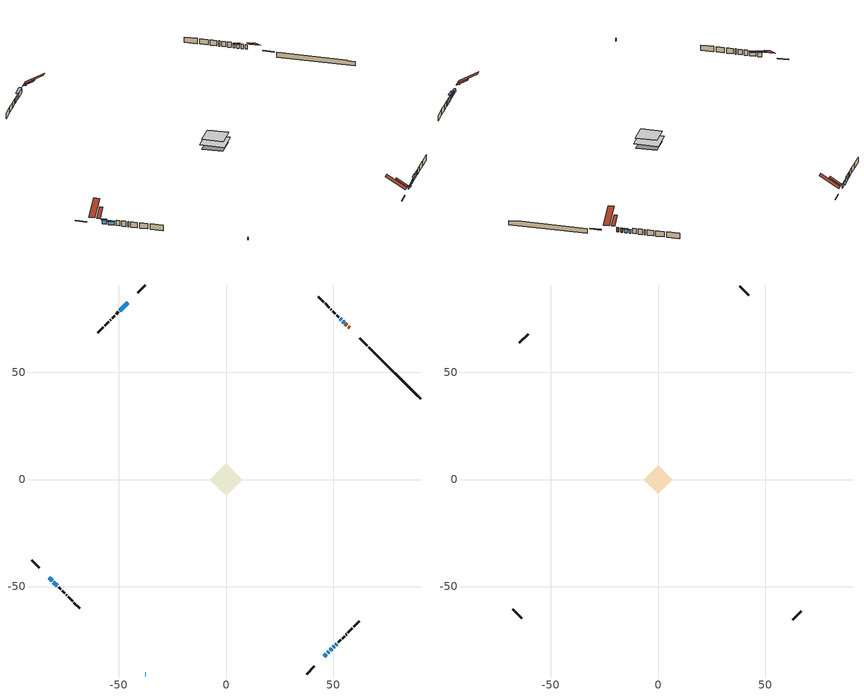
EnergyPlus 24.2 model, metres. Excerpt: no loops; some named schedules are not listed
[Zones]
conditioned space
 floor adiabatic (AdiabaticFloorConstruction): -7.56,0 0,7.56 7.56,0 0,-7.56 z0.54
 floor foundation (Slab1 construction): -6.52,0 0,6.52 6.52,0 0,-6.52 z-1.69
 floor foundation (Slab2 construction): -3.66,0 0,3.66 3.66,0 0,-3.66 z0
 wall outside (RimJoist1 construction): 37.64,-90.88 41.21,-87.32 / -90.88,-37.64 -87.32,-41.21 / -37.64,90.88 -41.21,87.32 / 66.06,62.46 62.5,66.02 z0.54:0.84
 wall outside (AdiabaticWallConstruction 1): 57.72,70.8 57.06,71.46 / 56.41,72.11 55.84,72.69 z0.54:2.57
 wall outside (AdiabaticWallConstruction): 45.98,-82.54 46.85,-81.68 z0.54:1.46; -45.98,82.54 -49.58,78.95 z0.54:2.27; 47.5,-81.02 48.12,-80.4 / 48.78,-79.75 49.46,-79.06 / -37.65,-90.88 -37.44,-90.88 z0.54:1.76; 50.12,-78.41 50.51,-78.01 / 53.84,74.68 53.44,75.08 z0.54:2.07; -82.54,-45.98 -81.28,-47.24 z0.54:2.57; -80.63,-47.9 -78.87,-49.66 / 55.18,73.34 54.5,74.03 / 51.17,-77.35 51.85,-76.67 z0.54:2.19
 wall outside (Wall1 construction): 52.51,-76.01 53.57,-74.95 / -78.21,-50.31 -77.15,-51.38 / -50.23,78.29 -51.3,77.23 / 52.79,75.74 51.72,76.8 z0.54:2.98
 wall outside (Wall2 construction): 54.23,-74.29 55.39,-73.13 / -76.49,-52.03 -75.33,-53.2 / -51.95,76.57 -53.12,75.41 / 51.07,77.46 49.91,78.62 z0.54:2.98
 wall outside (Wall3 construction): 56.05,-72.47 56.32,-72.2 / -74.67,-53.85 -74.4,-54.12 / -53.77,74.75 -54.04,74.48 / 49.25,79.27 48.98,79.54 z0.54:2.98
 wall outside (Wall4 construction): 56.98,-71.55 59.02,-69.5 / -73.74,-54.78 -71.7,-56.82 / -54.7,73.82 -56.74,71.78 / 48.32,80.2 46.28,82.25 z0.54:2.98
 wall outside (Wall5 construction): 59.68,-68.85 62.28,-66.25 / -71.04,-57.48 -68.44,-60.08 / -57.4,71.12 -60,68.52 / 45.62,82.9 43.02,85.5 z0.54:2.98
 wall foundation (FoundationWall1 construction): 66.72,61.8,-1.69 66.72,61.8,0.54 88.46,40.06,0.54 88.46,40.06,0.23 90.88,37.64,0.23 90.88,37.64,-1.69
 window (WindowConstruction): 45.98,-82.54 46.84,-81.68 z0.54:1.45
 window (WindowConstruction 8): -45.98,82.54 -49.58,78.95 z0.54:2.27
 window (WindowConstruction 10): 47.5,-81.02 48.12,-80.4 z0.54:1.76
 window (WindowConstruction 1): 48.78,-79.74 49.46,-79.06 z0.54:1.76
 window (WindowConstruction 2): 50.12,-78.4 50.51,-78.01 z0.54:2.06
 window (WindowConstruction 3): -82.54,-45.98 -81.28,-47.24 z0.54:2.57
 window (WindowConstruction 4): -80.63,-47.9 -78.87,-49.66 z0.54:2.19
 window (WindowConstruction 5): 55.18,73.34 54.5,74.03 z0.54:2.19
 window (WindowConstruction 6): 53.84,74.68 53.44,75.08 z0.54:2.06
 window (WindowConstruction 7): 51.17,-77.35 51.85,-76.67 z0.54:2.19
 window (WindowConstruction 9): -37.64,-90.88 -37.44,-90.88 z0.54:1.76
 door (Door): 57.72,70.8 57.07,71.46 z0.54:2.57
 door (Door 1): 56.41,72.12 55.84,72.69 z0.54:2.57
 ceiling adiabatic (AdiabaticFloorConstruction): 0,-7.56 7.56,0 0,7.56 -7.56,0 z0.54
 roof outside (Roof2 construction): 45.33,-83.2,2.98 41.76,-79.64,5.92 40.73,-80.67,5.92 44.29,-84.23,2.98; -83.2,-45.33,2.98 -79.64,-41.76,5.92 -80.67,-40.73,5.92 -84.23,-44.29,2.98; -45.33,83.2,2.98 -41.76,79.64,5.92 -40.73,80.67,5.92 -44.29,84.23,2.98; 58.38,70.14,2.98 54.82,66.58,5.92 55.85,65.55,5.92 59.41,69.11,2.98
attic - vented
 floor to conditioned space (Floor1 construction Reversed): -6.59,0 0,6.59 6.59,0 0,-6.59 z2.98
 wall outside (Wall6 construction): 62.93,-65.59 67,-61.53 / -67.79,-60.74 -63.72,-64.8 / -60.66,67.87 -64.72,63.8 / 42.36,86.16 38.3,90.22 z0.54:2.98
 roof outside (Roof1 construction): 43.64,-84.89,2.98 37.51,-78.76,8.03 35.74,-80.53,8.03 41.86,-86.66,2.98; -84.89,-43.64,2.98 -78.76,-37.51,8.03 -80.53,-35.74,8.03 -86.66,-41.86,2.98; -43.64,84.89,2.98 -37.51,78.76,8.03 -35.74,80.53,8.03 -41.86,86.66,2.98; 60.07,68.46,2.98 53.94,62.33,8.03 55.72,60.55,8.03 61.84,66.68,2.98
shading: 47.02,-81.5 45.81,-82.72 46.34,-83.25 47.56,-82.04 z1.7; -49.79,78.74 -45.77,82.75 -46.63,83.61 -50.65,79.6 z2.57; 49.67,-78.85 48.57,-79.96 49.1,-80.49 50.21,-79.39 z2.06; 50.69,-77.83 49.94,-78.58 50.48,-79.12 51.23,-78.37 z2.31; -81.07,-47.45 -82.75,-45.77 -83.29,-46.31 -81.61,-47.99 z2.87; -78.66,-49.87 -80.84,-47.68 -81.38,-48.22 -79.19,-50.4 z2.49; 54.28,74.24 55.39,73.13 55.93,73.67 54.82,74.78 z2.49; 53.27,75.26 54.02,74.51 54.55,75.04 53.8,75.79 z2.31; 52.72,-75.81 50.31,-78.22 50.74,-78.65 53.15,-76.24 z3.41
[Building]
Building 1: Terrain=Suburbs
[Site:Location]
Montreal Mirabel Intl AP_QC: Latitude {deg}=45.68; Longitude {deg}=-74.03; Time Zone {hr}=-5; Elevation {m}=82; Keep Site Location Information=Yes
[Site:GroundTemperature:Shallow]
0.642858, -1.75623, -1.94836, -0.80987, 3.76054, 8.30966, 12.2535, 14.7518, 14.9641, 12.9321, 9.08883, 4.67926
[Site:WaterMainsTemperature]
Calculation Method=Schedule; Temperature Schedule=mains temperature schedule
[Material] Roughness=Rough; Thermal Absorptance=0.9
Name | Thickness {m} | Conductivity {W/m-K} | Density {kg/m3} | Specific Heat {J/kg-K} | Solar Absorptance | Visible Absorptance
asphalt or fiberglass shingles | 0.00635 | 0.162714 | 1121.4 | 1465.45 | 0.4 | 0.4
ceiling loosefill ins | 0.254 | 0.0480833 | 16.02 | 1046.75 | 0.7 | 0.7
ceiling stud and cavity | 0.1397 | 0.227326 | 65.682 | 1177.47 | 0.7 | 0.7
concrete 4.0 in. | 0.1016 | 1.803125 | 2242.8 | 837.4 | 0.7 | 0.7
concrete 8.0 in. | 0.2032 | 1.803125 | 2242.8 | 837.4 | 0.7 | 0.7
door material | 0.04445 | 0.188738 | 512.64 | 1214.23 | 0.7 | 0.7
door material 1 | 0.04445 | 0.0639163 | 512.64 | 1214.23 | 0.7 | 0.7
exterior vertical ins | 0.0557317 | 0.029427 | 32.04 | 1214.23 | 0.7 | 0.7
floor covering | 0.0127 | 0.0433444 | 54.468 | 1339.84 | 0.6 | 0.6
floor rigid ins; wall rigid ins 1 | 0.512978 | 0.029427 | 32.04 | 1214.23 | 0.7 | 0.7
floor stud and cavity | 0.1397 | 1.75129 | 37.0049 | 1207.88 | 0.7 | 0.7
furniture material conditioned space 1 | 0.1524 | 0.115458 | 640.8 | 1214.23 | 0.6 | 0.6
gypsum board | 0.0127 | 0.160291 | 801 | 837.4 | 0.6 | 0.6
gypsum board 1 | 0.0127 | 0.160291 | 801 | 837.4 | 0.7 | 0.7
osb sheathing 0.5 in. | 0.0127 | 0.115458 | 512.64 | 1214.23 | 0.7 | 0.7
osb sheathing 0.75 in. | 0.01905 | 0.115458 | 512.64 | 1214.23 | 0.7 | 0.7
osb sheathing 2.0 in. | 0.0508 | 0.115458 | 512.64 | 1214.23 | 0.7 | 0.7
rim joist stud and cavity | 0.0508 | 0.0313389 | 125.044 | 1163.47 | 0.6 | 0.6
roof rigid ins; wall rigid ins | 0.051816 | 0.029427 | 32.04 | 1214.23 | 0.7 | 0.7
roof stud and cavity | 0.2032 | 0.152512 | 78.34581 | 1123.46 | 0.7 | 0.7
wall stud and cavity | 0.1397 | 0.0752735 | 139.0536 | 1170.24 | 0.7 | 0.7
wall stud and cavity 1 | 0.1397 | 0.0845825 | 139.0536 | 1170.24 | 0.7 | 0.7
wall stud and cavity 2 | 0.1397 | 0.305156 | 139.0536 | 1170.24 | 0.7 | 0.7
wall stud and cavity 3 | 0.1397 | 0.168092 | 139.0536 | 1170.24 | 0.7 | 0.7
wall stud and cavity 4 | 0.1397 | 0.0737344 | 139.0536 | 1170.24 | 0.7 | 0.7
wall stud and cavity 5 | 0.0889 | 6.1454 | 50.32683 | 1063.81 | 0.6 | 0.6
wall stud and cavity 6 | 0.0889 | 0.380278 | 52.3479 | 1209.89 | 0.7 | 0.7
wall stud and cavity 7 | 0.0889 | 0.391764 | 83.0341 | 1211.67 | 0.7 | 0.7
wood siding | 0.0254 | 0.102417 | 544.68 | 1172.36 | 0.4 | 0.4
wood siding 1 | 0.00254 | 0.102417 | 544.68 | 1172.36 | 0.4 | 0.4
wood siding 2; wood siding 3; wood siding 4 | 0.0254 | 0.102417 | 544.68 | 1172.36 | 0.7 | 0.7
[WindowMaterial:SimpleGlazingSystem]
Name | U-Factor {W/m2-K} | Solar Heat Gain Coefficient
WindowMaterial | 4.21535 | 0.67
WindowMaterial 1 | 4.17503 | 0.68
WindowMaterial 2 | 4.60372 | 0.65
WindowMaterial 3 | 4.23352 | 0.68
WindowMaterial 4 | 3.56465 | 0.71
WindowMaterial 5 | 4.025702 | 0.69
WindowMaterial 6 | 2.79017 | 0.63
WindowMaterial 7 | 2.73225 | 0.54
WindowMaterial 8 | 5.56785 | 0.6
[Construction]
AdiabaticFloorConstruction: floor stud and cavity, floor rigid ins, osb sheathing 0.75 in., floor covering
AdiabaticWallConstruction: wood siding 3, wall rigid ins 1, wall stud and cavity 6, gypsum board
AdiabaticWallConstruction 1: wood siding 4, wall rigid ins 1, wall stud and cavity 6, gypsum board
Door: door material
Door 1: door material 1
Floor1 construction Reversed: gypsum board, ceiling stud and cavity, ceiling loosefill ins
FoundationWall1 construction: concrete 8.0 in., gypsum board 1
furniture construction conditioned space 1: furniture material conditioned space 1
PartitionWallConstruction: gypsum board, wall stud and cavity 7, gypsum board
RimJoist1 construction: wood siding 2, osb sheathing 2.0 in., rim joist stud and cavity
Roof1 construction: asphalt or fiberglass shingles
Roof2 construction: asphalt or fiberglass shingles, roof rigid ins, osb sheathing 0.75 in., roof stud and cavity, gypsum board
Slab1 construction; Slab2 construction: concrete 4.0 in.
Wall1 construction: wood siding, osb sheathing 0.5 in., wall stud and cavity, gypsum board
Wall2 construction: wood siding, osb sheathing 0.5 in., wall stud and cavity 1, gypsum board
Wall3 construction: wood siding, wall rigid ins, osb sheathing 0.5 in., wall stud and cavity 2, gypsum board
Wall4 construction: wood siding, wall rigid ins, osb sheathing 0.5 in., wall stud and cavity 3, gypsum board
Wall5 construction: wood siding, osb sheathing 0.5 in., wall stud and cavity 4, gypsum board
Wall6 construction: wood siding 1, wall stud and cavity 5
WindowConstruction: WindowMaterial
WindowConstruction 1: WindowMaterial 1
WindowConstruction 10: WindowMaterial 8
WindowConstruction 2; WindowConstruction 6: WindowMaterial 2
WindowConstruction 3: WindowMaterial 3
WindowConstruction 4: WindowMaterial 4
WindowConstruction 5; WindowConstruction 7: WindowMaterial 5
WindowConstruction 8: WindowMaterial 6
WindowConstruction 9: WindowMaterial 7
[Zone] Multiplier=1; Part of Total Floor Area=Yes
Name | Volume {m3}
attic - vented | 68.0531
conditioned space | 499.1
[Space]
Name | Zone | Volume {m3}
attic - vented 1 | attic - vented | 68.0531
conditioned space 1 | conditioned space | 499.1
[ZoneInfiltration:EffectiveLeakageArea]
infil attic - vented 1: Zone or Space=attic - vented 1; Schedule=Always On Discrete; Effective Air Leakage Area {cm2}=4011.69; Stack Coefficient=0.000521043; Wind Coefficient=1.54226e-05
[ZoneMixing]
whole house fan mix: Zone or Space=attic - vented; Schedule=Always On Continuous; Design Flow Rate Calculation Method=Flow/Zone; Design Flow Rate {m3/s}=0; Source Zone or Space=conditioned space
[SurfaceProperty:ExposedFoundationPerimeter] Exposed Perimeter Calculation Method=TotalExposedPerimeter
Name | Total Exposed Perimeter {m}
Slab1 | 34.168
Slab2 | 16.609
[InternalMass] Zone or ZoneList=conditioned space; Space or SpaceList=conditioned space 1
Name | Construction | Surface Area {m2}
furniture mass conditioned space 1 | furniture construction conditioned space 1 | 90.35
partition wall mass | PartitionWallConstruction | 225.875
[Lights]
interior lighting: Zone or ZoneList or Space or SpaceList=conditioned space 1; Schedule=interior lighting schedule; Design Level Calculation Method=LightingLevel; Lighting Level {W}=343.2; Return Air Fraction=0; Fraction Radiant=0.6; Fraction Visible=0.2; Fraction Replaceable=1
[People]
occupants: Zone or ZoneList or Space or SpaceList=conditioned space 1; Number of People Schedule=occupants schedule; Number of People Calculation Method=People; Number of People=3; Fraction Radiant=0.314171; Sensible Heat Fraction=0.56303; Activity Level Schedule=occupants activity schedule; Carbon Dioxide Generation Rate {m3/s-W}=0; Enable ASHRAE 55 Comfort Warnings=No; Mean Radiant Temperature Calculation Type=EnclosureAveraged
[ElectricEquipment] Zone or ZoneList or Space or SpaceList=conditioned space 1; Design Level Calculation Method=EquipmentLevel
Name | Schedule | Design Level {W} | Fraction Latent | Fraction Radiant | Fraction Lost
clothes dryer | clothes dryer schedule | 140.772 | 0.015 | 0.081 | 0.85
clothes washer | clothes washer schedule | 32.1985 | 0.03 | 0.162 | 0.7
cooking range | cooking range schedule | 215.147 | 0.08 | 0.432 | 0.2
dishwasher | dishwasher schedule | 66.8632 | 0.3 | 0.18 | 0.4
fridge | fridge schedule | 72.9452 | 0 | 0.6 | 0
mech vent bath fan 0 | mech vent bath fan 0 schedule | 50.2 | 0 | 0 | 1
mech vent house fan | mech vent house fan schedule | 19.9167 | 0 | 0 | 0.5
mech vent house fan cfis | mech vent house fan cfis schedule | 0 | 0 | 0 | 0
mech vent range fan 0 | mech vent range fan 0 schedule | 57 | 0 | 0 | 1
misc plug loads | misc plug loads schedule | 494.7 | 0.045 | 0.513 | 0.1
whole house fan | Always On Discrete | 0 | 0 | 0 | 1
[OtherEquipment] Zone or ZoneList or Space or SpaceList=conditioned space 1; Design Level Calculation Method=EquipmentLevel
Name | Fuel Type | Schedule | Design Level {W} | Fraction Latent | Fraction Radiant | Fraction Lost
clothes dryer 1 | Electricity | clothes dryer schedule | 0 | 0.015 | 0.081 | 0.85
cooking range 1 | Electricity | cooking range schedule | 0 | 0.08 | 0.432 | 0.2
general water use latent | None | general water use schedule | 62.594 | 1 | 0 | 0
general water use sensible | None | general water use schedule | -61.6891 | 0 | 0.6 | 0
mech vent house fan latent load | None | Always On Discrete | 0 | 1 | 0 | 0
mech vent house fan sensible load | None | Always On Discrete | 0 | 0 | 0 | 0
water heater energy adjustment1 | Electricity | Always On Discrete | 0.01 | 0 | 0 | 1
[ZoneInfiltration:DesignFlowRate] Zone or ZoneList or Space or SpaceList=conditioned space 1; Schedule=Always On Discrete; Design Flow Rate Calculation Method=Flow/Zone; Design Flow Rate {m3/s}=0
infil flow; natural vent flow; whole house fan flow
[Foundation:Kiva] Initial Indoor Air Temperature {C}=18; Wall Depth Below Slab {m}=0.2032
Name | Wall Height Above Grade {m} | Custom Block Material Name 1 | Custom Block Depth 1 {m} | Custom Block X Position 1 {m} | Custom Block Z Position 1 {m}
Foundation Kiva 1 | 0.540014 | exterior vertical ins | 2.23001 | 0.2159 | 0
Foundation Kiva 2 | 0.1016
[Foundation:Kiva:Settings]
Soil Conductivity {W/m-K}=0.849921; Soil Density {kg/m3}=1842.3; Soil Specific Heat {J/kg-K}=418.7; Ground Solar Absorptivity=0.9; Ground Thermal Absorptivity=0.9; Ground Surface Roughness {m}=0.03; Far-Field Width {m}=40; Deep-Ground Boundary Condition=ZeroFlux; Deep-Ground Depth {m}=40; Minimum Cell Dimension {m}=0.2; Maximum Cell Growth Coefficient=3; Simulation Timestep=Timestep
[Exterior:Lights]
exterior lighting: Schedule=exterior lighting schedule; Design Level {W}=75.6
[Schedule:Constant]
Name | Hourly Value
Always On Continuous; mech vent house fan schedule; mech vent house fan cfis schedule; Always On Discrete | 1
occupants activity schedule | 117.228
fridge schedule | 0
[Schedule:Week:Daily]
interior lighting schedule Week Rule - Jan1-Jan27: interior lighting schedule day, interior lighting schedule day, interior lighting schedule day, interior lighting schedule day, interior lighting schedule day, interior lighting schedule day, interior lighting schedule day, interior lighting schedule default day, interior lighting schedule default day, interior lighting schedule default day, interior lighting schedule default day, interior lighting schedule default day
interior lighting schedule Week Rule - Jan28-Feb3: interior lighting schedule day, interior lighting schedule day, interior lighting schedule day, interior lighting schedule day, interior lighting schedule day 1, interior lighting schedule day 1, interior lighting schedule day 1, interior lighting schedule default day, interior lighting schedule default day, interior lighting schedule default day, interior lighting schedule default day, interior lighting schedule default day
interior lighting schedule Week Rule - Feb4-Feb24: interior lighting schedule day 1, interior lighting schedule day 1, interior lighting schedule day 1, interior lighting schedule day 1, interior lighting schedule day 1, interior lighting schedule day 1, interior lighting schedule day 1, interior lighting schedule default day, interior lighting schedule default day, interior lighting schedule default day, interior lighting schedule default day, interior lighting schedule default day
interior lighting schedule Week Rule - Feb25-Mar3: interior lighting schedule day 1, interior lighting schedule day 1, interior lighting schedule day 1, interior lighting schedule day 1, interior lighting schedule day 2, interior lighting schedule day 2, interior lighting schedule day 2, interior lighting schedule default day, interior lighting schedule default day, interior lighting schedule default day, interior lighting schedule default day, interior lighting schedule default day
interior lighting schedule Week Rule - Mar4-Mar31: interior lighting schedule day 2, interior lighting schedule day 2, interior lighting schedule day 2, interior lighting schedule day 2, interior lighting schedule day 2, interior lighting schedule day 2, interior lighting schedule day 2, interior lighting schedule default day, interior lighting schedule default day, interior lighting schedule default day, interior lighting schedule default day, interior lighting schedule default day
interior lighting schedule Week Rule - Apr1-Apr28: interior lighting schedule day 3, interior lighting schedule day 3, interior lighting schedule day 3, interior lighting schedule day 3, interior lighting schedule day 3, interior lighting schedule day 3, interior lighting schedule day 3, interior lighting schedule default day, interior lighting schedule default day, interior lighting schedule default day, interior lighting schedule default day, interior lighting schedule default day
interior lighting schedule Week Rule - Apr29-May5: interior lighting schedule day 3, interior lighting schedule day 3, interior lighting schedule day 4, interior lighting schedule day 4, interior lighting schedule day 4, interior lighting schedule day 4, interior lighting schedule day 4, interior lighting schedule default day, interior lighting schedule default day, interior lighting schedule default day, interior lighting schedule default day, interior lighting schedule default day
interior lighting schedule Week Rule - May6-May26: interior lighting schedule day 4, interior lighting schedule day 4, interior lighting schedule day 4, interior lighting schedule day 4, interior lighting schedule day 4, interior lighting schedule day 4, interior lighting schedule day 4, interior lighting schedule default day, interior lighting schedule default day, interior lighting schedule default day, interior lighting schedule default day, interior lighting schedule default day
interior lighting schedule Week Rule - May27-Jun2: interior lighting schedule day 4, interior lighting schedule day 4, interior lighting schedule day 4, interior lighting schedule day 4, interior lighting schedule day 4, interior lighting schedule day 5, interior lighting schedule day 5, interior lighting schedule default day, interior lighting schedule default day, interior lighting schedule default day, interior lighting schedule default day, interior lighting schedule default day
interior lighting schedule Week Rule - Jun3-Jun30: interior lighting schedule day 5, interior lighting schedule day 5, interior lighting schedule day 5, interior lighting schedule day 5, interior lighting schedule day 5, interior lighting schedule day 5, interior lighting schedule day 5, interior lighting schedule default day, interior lighting schedule default day, interior lighting schedule default day, interior lighting schedule default day, interior lighting schedule default day
interior lighting schedule Week Rule - Jul1-Jul28: interior lighting schedule day 6, interior lighting schedule day 6, interior lighting schedule day 6, interior lighting schedule day 6, interior lighting schedule day 6, interior lighting schedule day 6, interior lighting schedule day 6, interior lighting schedule default day, interior lighting schedule default day, interior lighting schedule default day, interior lighting schedule default day, interior lighting schedule default day
interior lighting schedule Week Rule - Jul29-Aug4: interior lighting schedule day 6, interior lighting schedule day 6, interior lighting schedule day 6, interior lighting schedule day 7, interior lighting schedule day 7, interior lighting schedule day 7, interior lighting schedule day 7, interior lighting schedule default day, interior lighting schedule default day, interior lighting schedule default day, interior lighting schedule default day, interior lighting schedule default day
interior lighting schedule Week Rule - Aug5-Aug25: interior lighting schedule day 7, interior lighting schedule day 7, interior lighting schedule day 7, interior lighting schedule day 7, interior lighting schedule day 7, interior lighting schedule day 7, interior lighting schedule day 7, interior lighting schedule default day, interior lighting schedule default day, interior lighting schedule default day, interior lighting schedule default day, interior lighting schedule default day
interior lighting schedule Week Rule - Aug26-Sep1: interior lighting schedule day 7, interior lighting schedule day 7, interior lighting schedule day 7, interior lighting schedule day 7, interior lighting schedule day 7, interior lighting schedule day 7, interior lighting schedule day 8, interior lighting schedule default day, interior lighting schedule default day, interior lighting schedule default day, interior lighting schedule default day, interior lighting schedule default day
interior lighting schedule Week Rule - Sep2-Sep29: interior lighting schedule day 8, interior lighting schedule day 8, interior lighting schedule day 8, interior lighting schedule day 8, interior lighting schedule day 8, interior lighting schedule day 8, interior lighting schedule day 8, interior lighting schedule default day, interior lighting schedule default day, interior lighting schedule default day, interior lighting schedule default day, interior lighting schedule default day
interior lighting schedule Week Rule - Sep30-Oct6: interior lighting schedule day 8, interior lighting schedule day 9, interior lighting schedule day 9, interior lighting schedule day 9, interior lighting schedule day 9, interior lighting schedule day 9, interior lighting schedule day 9, interior lighting schedule default day, interior lighting schedule default day, interior lighting schedule default day, interior lighting schedule default day, interior lighting schedule default day
interior lighting schedule Week Rule - Oct7-Oct27: interior lighting schedule day 9, interior lighting schedule day 9, interior lighting schedule day 9, interior lighting schedule day 9, interior lighting schedule day 9, interior lighting schedule day 9, interior lighting schedule day 9, interior lighting schedule default day, interior lighting schedule default day, interior lighting schedule default day, interior lighting schedule default day, interior lighting schedule default day
interior lighting schedule Week Rule - Oct28-Nov3: interior lighting schedule day 9, interior lighting schedule day 9, interior lighting schedule day 9, interior lighting schedule day 9, interior lighting schedule day 10, interior lighting schedule day 10, interior lighting schedule day 10, interior lighting schedule default day, interior lighting schedule default day, interior lighting schedule default day, interior lighting schedule default day, interior lighting schedule default day
interior lighting schedule Week Rule - Nov4-Nov24: interior lighting schedule day 10, interior lighting schedule day 10, interior lighting schedule day 10, interior lighting schedule day 10, interior lighting schedule day 10, interior lighting schedule day 10, interior lighting schedule day 10, interior lighting schedule default day, interior lighting schedule default day, interior lighting schedule default day, interior lighting schedule default day, interior lighting schedule default day
interior lighting schedule Week Rule - Nov25-Dec1: interior lighting schedule day 10, interior lighting schedule day 10, interior lighting schedule day 10, interior lighting schedule day 10, interior lighting schedule day 10, interior lighting schedule day 10, interior lighting schedule day 11, interior lighting schedule default day, interior lighting schedule default day, interior lighting schedule default day, interior lighting schedule default day, interior lighting schedule default day
interior lighting schedule Week Rule - Dec2-Dec31: interior lighting schedule day 11, interior lighting schedule day 11, interior lighting schedule day 11, interior lighting schedule day 11, interior lighting schedule day 11, interior lighting schedule day 11, interior lighting schedule day 11, interior lighting schedule default day, interior lighting schedule default day, interior lighting schedule default day, interior lighting schedule default day, interior lighting schedule default day
occupants schedule Week Rule - Jan1-Dec31: occupants schedule day, occupants schedule day, occupants schedule day, occupants schedule day, occupants schedule day, occupants schedule day, occupants schedule day, occupants schedule default day, occupants schedule default day, occupants schedule default day, occupants schedule default day, occupants schedule default day
clothes dryer schedule Week Rule - Jan1-Dec31: clothes dryer schedule day, clothes dryer schedule day, clothes dryer schedule day, clothes dryer schedule day, clothes dryer schedule day, clothes dryer schedule day, clothes dryer schedule day, clothes dryer schedule default day, clothes dryer schedule default day, clothes dryer schedule default day, clothes dryer schedule default day, clothes dryer schedule default day
clothes washer schedule Week Rule - Jan1-Dec31: clothes washer schedule day, clothes washer schedule day, clothes washer schedule day, clothes washer schedule day, clothes washer schedule day, clothes washer schedule day, clothes washer schedule day, clothes washer schedule default day, clothes washer schedule default day, clothes washer schedule default day, clothes washer schedule default day, clothes washer schedule default day
cooking range schedule Week Rule - Jan1-Dec31: cooking range schedule day, cooking range schedule day, cooking range schedule day, cooking range schedule day, cooking range schedule day, cooking range schedule day, cooking range schedule day, cooking range schedule default day, cooking range schedule default day, cooking range schedule default day, cooking range schedule default day, cooking range schedule default day
dishwasher schedule Week Rule - Jan1-Dec31: dishwasher schedule day, dishwasher schedule day, dishwasher schedule day, dishwasher schedule day, dishwasher schedule day, dishwasher schedule day, dishwasher schedule day, dishwasher schedule default day, dishwasher schedule default day, dishwasher schedule default day, dishwasher schedule default day, dishwasher schedule default day
mech vent bath fan 0 schedule Week Rule - Jan1-Dec31: mech vent bath fan 0 schedule day, mech vent bath fan 0 schedule day, mech vent bath fan 0 schedule day, mech vent bath fan 0 schedule day, mech vent bath fan 0 schedule day, mech vent bath fan 0 schedule day, mech vent bath fan 0 schedule day, mech vent bath fan 0 schedule default day, mech vent bath fan 0 schedule default day, mech vent bath fan 0 schedule default day, mech vent bath fan 0 schedule default day, mech vent bath fan 0 schedule default day
mech vent range fan 0 schedule Week Rule - Jan1-Dec31: mech vent range fan 0 schedule day, mech vent range fan 0 schedule day, mech vent range fan 0 schedule day, mech vent range fan 0 schedule day, mech vent range fan 0 schedule day, mech vent range fan 0 schedule day, mech vent range fan 0 schedule day, mech vent range fan 0 schedule default day, mech vent range fan 0 schedule default day, mech vent range fan 0 schedule default day, mech vent range fan 0 schedule default day, mech vent range fan 0 schedule default day
misc plug loads schedule Week Rule - Jan1-Dec31: misc plug loads schedule day, misc plug loads schedule day, misc plug loads schedule day, misc plug loads schedule day, misc plug loads schedule day, misc plug loads schedule day, misc plug loads schedule day, misc plug loads schedule default day, misc plug loads schedule default day, misc plug loads schedule default day, misc plug loads schedule default day, misc plug loads schedule default day
general water use schedule Week Rule - Jan1-Dec31: general water use schedule day, general water use schedule day, general water use schedule day, general water use schedule day, general water use schedule day, general water use schedule day, general water use schedule day, general water use schedule default day, general water use schedule default day, general water use schedule default day, general water use schedule default day, general water use schedule default day
exterior lighting schedule Week Rule - Jan1-Jan27: exterior lighting schedule day, exterior lighting schedule day, exterior lighting schedule day, exterior lighting schedule day, exterior lighting schedule day, exterior lighting schedule day, exterior lighting schedule day, exterior lighting schedule default day, exterior lighting schedule default day, exterior lighting schedule default day, exterior lighting schedule default day, exterior lighting schedule default day
exterior lighting schedule Week Rule - Jan28-Feb3: exterior lighting schedule day, exterior lighting schedule day, exterior lighting schedule day, exterior lighting schedule day, exterior lighting schedule day 1, exterior lighting schedule day 1, exterior lighting schedule day 1, exterior lighting schedule default day, exterior lighting schedule default day, exterior lighting schedule default day, exterior lighting schedule default day, exterior lighting schedule default day
exterior lighting schedule Week Rule - Feb4-Feb24: exterior lighting schedule day 1, exterior lighting schedule day 1, exterior lighting schedule day 1, exterior lighting schedule day 1, exterior lighting schedule day 1, exterior lighting schedule day 1, exterior lighting schedule day 1, exterior lighting schedule default day, exterior lighting schedule default day, exterior lighting schedule default day, exterior lighting schedule default day, exterior lighting schedule default day
exterior lighting schedule Week Rule - Feb25-Mar3: exterior lighting schedule day 1, exterior lighting schedule day 1, exterior lighting schedule day 1, exterior lighting schedule day 1, exterior lighting schedule day 2, exterior lighting schedule day 2, exterior lighting schedule day 2, exterior lighting schedule default day, exterior lighting schedule default day, exterior lighting schedule default day, exterior lighting schedule default day, exterior lighting schedule default day
exterior lighting schedule Week Rule - Mar4-Mar31: exterior lighting schedule day 2, exterior lighting schedule day 2, exterior lighting schedule day 2, exterior lighting schedule day 2, exterior lighting schedule day 2, exterior lighting schedule day 2, exterior lighting schedule day 2, exterior lighting schedule default day, exterior lighting schedule default day, exterior lighting schedule default day, exterior lighting schedule default day, exterior lighting schedule default day
exterior lighting schedule Week Rule - Apr1-Apr28: exterior lighting schedule day 3, exterior lighting schedule day 3, exterior lighting schedule day 3, exterior lighting schedule day 3, exterior lighting schedule day 3, exterior lighting schedule day 3, exterior lighting schedule day 3, exterior lighting schedule default day, exterior lighting schedule default day, exterior lighting schedule default day, exterior lighting schedule default day, exterior lighting schedule default day
exterior lighting schedule Week Rule - Apr29-May5: exterior lighting schedule day 3, exterior lighting schedule day 3, exterior lighting schedule day 4, exterior lighting schedule day 4, exterior lighting schedule day 4, exterior lighting schedule day 4, exterior lighting schedule day 4, exterior lighting schedule default day, exterior lighting schedule default day, exterior lighting schedule default day, exterior lighting schedule default day, exterior lighting schedule default day
exterior lighting schedule Week Rule - May6-May26: exterior lighting schedule day 4, exterior lighting schedule day 4, exterior lighting schedule day 4, exterior lighting schedule day 4, exterior lighting schedule day 4, exterior lighting schedule day 4, exterior lighting schedule day 4, exterior lighting schedule default day, exterior lighting schedule default day, exterior lighting schedule default day, exterior lighting schedule default day, exterior lighting schedule default day
exterior lighting schedule Week Rule - May27-Jun2: exterior lighting schedule day 4, exterior lighting schedule day 4, exterior lighting schedule day 4, exterior lighting schedule day 4, exterior lighting schedule day 4, exterior lighting schedule day 5, exterior lighting schedule day 5, exterior lighting schedule default day, exterior lighting schedule default day, exterior lighting schedule default day, exterior lighting schedule default day, exterior lighting schedule default day
exterior lighting schedule Week Rule - Jun3-Jun30: exterior lighting schedule day 5, exterior lighting schedule day 5, exterior lighting schedule day 5, exterior lighting schedule day 5, exterior lighting schedule day 5, exterior lighting schedule day 5, exterior lighting schedule day 5, exterior lighting schedule default day, exterior lighting schedule default day, exterior lighting schedule default day, exterior lighting schedule default day, exterior lighting schedule default day
exterior lighting schedule Week Rule - Jul1-Jul28: exterior lighting schedule day 6, exterior lighting schedule day 6, exterior lighting schedule day 6, exterior lighting schedule day 6, exterior lighting schedule day 6, exterior lighting schedule day 6, exterior lighting schedule day 6, exterior lighting schedule default day, exterior lighting schedule default day, exterior lighting schedule default day, exterior lighting schedule default day, exterior lighting schedule default day
exterior lighting schedule Week Rule - Jul29-Aug4: exterior lighting schedule day 6, exterior lighting schedule day 6, exterior lighting schedule day 6, exterior lighting schedule day 7, exterior lighting schedule day 7, exterior lighting schedule day 7, exterior lighting schedule day 7, exterior lighting schedule default day, exterior lighting schedule default day, exterior lighting schedule default day, exterior lighting schedule default day, exterior lighting schedule default day
[Schedule:Year]
interior lighting schedule: interior lighting schedule Week Rule - Jan1-Jan27, 1, 1, 1, 27, interior lighting schedule Week Rule - Jan28-Feb3, 1, 28, 2, 3, interior lighting schedule Week Rule - Feb4-Feb24, 2, 4, 2, 24, interior lighting schedule Week Rule - Feb25-Mar3, 2, 25, 3, 3, interior lighting schedule Week Rule - Mar4-Mar31, 3, 4, 3, 31, interior lighting schedule Week Rule - Apr1-Apr28, 4, 1, 4, 28, interior lighting schedule Week Rule - Apr29-May5, 4, 29, 5, 5, interior lighting schedule Week Rule - May6-May26, 5, 6, 5, 26, interior lighting schedule Week Rule - May27-Jun2, 5, 27, 6, 2, interior lighting schedule Week Rule - Jun3-Jun30, 6, 3, 6, 30, interior lighting schedule Week Rule - Jul1-Jul28, 7, 1, 7, 28, interior lighting schedule Week Rule - Jul29-Aug4, 7, 29, 8, 4, interior lighting schedule Week Rule - Aug5-Aug25, 8, 5, 8, 25, interior lighting schedule Week Rule - Aug26-Sep1, 8, 26, 9, 1, interior lighting schedule Week Rule - Sep2-Sep29, 9, 2, 9, 29, interior lighting schedule Week Rule - Sep30-Oct6, 9, 30, 10, 6, interior lighting schedule Week Rule - Oct7-Oct27, 10, 7, 10, 27, interior lighting schedule Week Rule - Oct28-Nov3, 10, 28, 11, 3, interior lighting schedule Week Rule - Nov4-Nov24, 11, 4, 11, 24, interior lighting schedule Week Rule - Nov25-Dec1, 11, 25, 12, 1, interior lighting schedule Week Rule - Dec2-Dec31, 12, 2, 12, 31
occupants schedule: occupants schedule Week Rule - Jan1-Dec31, 1, 1, 12, 31
clothes dryer schedule: clothes dryer schedule Week Rule - Jan1-Dec31, 1, 1, 12, 31
clothes washer schedule: clothes washer schedule Week Rule - Jan1-Dec31, 1, 1, 12, 31
cooking range schedule: cooking range schedule Week Rule - Jan1-Dec31, 1, 1, 12, 31
dishwasher schedule: dishwasher schedule Week Rule - Jan1-Dec31, 1, 1, 12, 31
mech vent bath fan 0 schedule: mech vent bath fan 0 schedule Week Rule - Jan1-Dec31, 1, 1, 12, 31
mech vent range fan 0 schedule: mech vent range fan 0 schedule Week Rule - Jan1-Dec31, 1, 1, 12, 31
misc plug loads schedule: misc plug loads schedule Week Rule - Jan1-Dec31, 1, 1, 12, 31
general water use schedule: general water use schedule Week Rule - Jan1-Dec31, 1, 1, 12, 31
exterior lighting schedule: exterior lighting schedule Week Rule - Jan1-Jan27, 1, 1, 1, 27, exterior lighting schedule Week Rule - Jan28-Feb3, 1, 28, 2, 3, exterior lighting schedule Week Rule - Feb4-Feb24, 2, 4, 2, 24, exterior lighting schedule Week Rule - Feb25-Mar3, 2, 25, 3, 3, exterior lighting schedule Week Rule - Mar4-Mar31, 3, 4, 3, 31, exterior lighting schedule Week Rule - Apr1-Apr28, 4, 1, 4, 28, exterior lighting schedule Week Rule - Apr29-May5, 4, 29, 5, 5, exterior lighting schedule Week Rule - May6-May26, 5, 6, 5, 26, exterior lighting schedule Week Rule - May27-Jun2, 5, 27, 6, 2, exterior lighting schedule Week Rule - Jun3-Jun30, 6, 3, 6, 30, exterior lighting schedule Week Rule - Jul1-Jul28, 7, 1, 7, 28, exterior lighting schedule Week Rule - Jul29-Aug4, 7, 29, 8, 4, exterior lighting schedule Week Rule - Aug5-Aug25, 8, 5, 8, 25, exterior lighting schedule Week Rule - Aug26-Sep1, 8, 26, 9, 1, exterior lighting schedule Week Rule - Sep2-Sep29, 9, 2, 9, 29, exterior lighting schedule Week Rule - Sep30-Oct6, 9, 30, 10, 6, exterior lighting schedule Week Rule - Oct7-Oct27, 10, 7, 10, 27, exterior lighting schedule Week Rule - Oct28-Nov3, 10, 28, 11, 3, exterior lighting schedule Week Rule - Nov4-Nov24, 11, 4, 11, 24, exterior lighting schedule Week Rule - Nov25-Dec1, 11, 25, 12, 1, exterior lighting schedule Week Rule - Dec2-Dec31, 12, 2, 12, 31
[Schedule:Compact]
mains temperature schedule: Through: 01/01, For: AllDays, Until: 24:00, 5.61444, Through: 01/02, For: AllDays, Until: 24:00, 5.535, Through: 01/03, For: AllDays, Until: 24:00, 5.45667, Through: 01/04, For: AllDays, Until: 24:00, 5.37944, Through: 01/05, For: AllDays, Until: 24:00, 5.30333, Through: 01/06, For: AllDays, Until: 24:00, 5.22889, Through: 01/07, For: AllDays, Until: 24:00, 5.15611, Through: 01/08, For: AllDays, Until: 24:00, 5.08389, Through: 01/09, For: AllDays, Until: 24:00, 5.01333, Through: 01/10, For: AllDays, Until: 24:00, 4.94444, Through: 01/11, For: AllDays, Until: 24:00, 4.87667, Through: 01/12, For: AllDays, Until: 24:00, 4.81056, Through: 01/13, For: AllDays, Until: 24:00, 4.74556, Through: 01/14, For: AllDays, Until: 24:00, 4.68222, Through: 01/15, For: AllDays, Until: 24:00, 4.62056, Through: 01/16, For: AllDays, Until: 24:00, 4.56, Through: 01/17, For: AllDays, Until: 24:00, 4.50111, Through: 01/18, For: AllDays, Until: 24:00, 4.44389, Through: 01/19, For: AllDays, Until: 24:00, 4.38778, Through: 01/20, For: AllDays, Until: 24:00, 4.33389, Through: 01/21, For: AllDays, Until: 24:00, 4.28111, Through: 01/22, For: AllDays, Until: 24:00, 4.23, Through: 01/23, For: AllDays, Until: 24:00, 4.18056, Through: 01/24, For: AllDays, Until: 24:00, 4.13278, Through: 01/25, For: AllDays, Until: 24:00, 4.08667, Through: 01/26, For: AllDays, Until: 24:00, 4.04222, Through: 01/27, For: AllDays, Until: 24:00, 3.99944, Through: 01/28, For: AllDays, Until: 24:00, 3.95833, Through: 01/29, For: AllDays, Until: 24:00, 3.91889, Through: 01/30, For: AllDays, Until: 24:00, 3.88111, Through: 01/31, For: AllDays, Until: 24:00, 3.845, Through: 02/01, For: AllDays, Until: 24:00, 3.81056, Through: 02/02, For: AllDays, Until: 24:00, 3.77778, Through: 02/03, For: AllDays, Until: 24:00, 3.74722, Through: 02/04, For: AllDays, Until: 24:00, 3.71833, Through: 02/05, For: AllDays, Until: 24:00, 3.69056, Through: 02/06, For: AllDays, Until: 24:00, 3.66556, Through: 02/07, For: AllDays, Until: 24:00, 3.64167, Through: 02/08, For: AllDays, Until: 24:00, 3.61944, Through: 02/09, For: AllDays, Until: 24:00, 3.59944, Through: 02/10, For: AllDays, Until: 24:00, 3.58111, Through: 02/11, For: AllDays, Until: 24:00, 3.56444, Through: 02/12, For: AllDays, Until: 24:00, 3.55, Through: 02/13, For: AllDays, Until: 24:00, 3.53667, Through: 02/14, For: AllDays, Until: 24:00, 3.52556, Through: 02/15, For: AllDays, Until: 24:00, 3.51667, Through: 02/16, For: AllDays, Until: 24:00, 3.50889, Through: 02/17, For: AllDays, Until: 24:00, 3.50333, Through: 02/18, For: AllDays, Until: 24:00, 3.49944, Through: 02/19, For: AllDays, Until: 24:00, 3.49778, Through: 02/20, For: AllDays, Until: 24:00, 3.49778, Through: 02/21, For: AllDays, Until: 24:00, 3.49944, Through: 02/22, For: AllDays, Until: 24:00, 3.50278, Through: 02/23, For: AllDays, Until: 24:00, 3.50833, Through: 02/24, For: AllDays, Until: 24:00, 3.515, Through: 02/25, For: AllDays, Until: 24:00, 3.52444, Through: 02/26, For: AllDays, Until: 24:00, 3.535, Through: 02/27, For: AllDays, Until: 24:00, 3.54778, Through: 02/28, For: AllDays, Until: 24:00, 3.56222, Through: 03/01, For: AllDays, Until: 24:00, 3.57833, Through: 03/02, For: AllDays, Until: 24:00, 3.59667, Through: 03/03, For: AllDays, Until: 24:00, 3.61667, Through: 03/04, For: AllDays, Until: 24:00, 3.63833, Through: 03/05, For: AllDays, Until: 24:00, 3.66167, Through: 03/06, For: AllDays, Until: 24:00, 3.68667, Through: 03/07, For: AllDays, Until: 24:00, 3.71389, Through: 03/08, For: AllDays, Until: 24:00, 3.74278, Through: 03/09, For: AllDays, Until: 24:00, 3.77333, Through: 03/10, For: AllDays, Until: 24:00, 3.80556, Through: 03/11, For: AllDays, Until: 24:00, 3.83944, Through: 03/12, For: AllDays, Until: 24:00, 3.87556, Through: 03/13, For: AllDays, Until: 24:00, 3.91278, Through: 03/14, For: AllDays, Until: 24:00, 3.95222, Through: 03/15, For: AllDays, Until: 24:00, 3.99278, Through: 03/16, For: AllDays, Until: 24:00, 4.03556, Through: 03/17, For: AllDays, Until: 24:00, 4.08, Through: 03/18, For: AllDays, Until: 24:00, 4.12556, Through: 03/19, For: AllDays, Until: 24:00, 4.17333, Through: 03/20, For: AllDays, Until: 24:00, 4.22278, Through: 03/21, For: AllDays, Until: 24:00, 4.27333, Through: 03/22, For: AllDays, Until: 24:00, 4.32556, Through: 03/23, For: AllDays, Until: 24:00, 4.38, Through: 03/24, For: AllDays, Until: 24:00, 4.43556, Through: 03/25, For: AllDays, Until: 24:00, 4.49222, Through: 03/26, For: AllDays, Until: 24:00, 4.55111, Through: 03/27, For: AllDays, Until: 24:00, 4.61111, Through: 03/28, For: AllDays, Until: 24:00, 4.67278, Through: 03/29, For: AllDays, Until: 24:00, 4.73611, Through: 03/30, For: AllDays, Until: 24:00, 4.80056, Through: 03/31, For: AllDays, Until: 24:00, 4.86667, Through: 04/01, For: AllDays, Until: 24:00, 4.93444, Through: 04/02, For: AllDays, Until: 24:00, 5.00333, Through: 04/03, For: AllDays, Until: 24:00, 5.07333, Through: 04/04, For: AllDays, Until: 24:00, 5.145, Through: 04/05, For: AllDays, Until: 24:00, 5.21833, Through: 04/06, For: AllDays, Until: 24:00, 5.29222, Through: 04/07, For: AllDays, Until: 24:00, 5.36778, Through: 04/08, For: AllDays, Until: 24:00, 5.445, Through: 04/09, For: AllDays, Until: 24:00, 5.52333, Through: 04/10, For: AllDays, Until: 24:00, 5.60222, Through: 04/11, For: AllDays, Until: 24:00, 5.68278, Through: 04/12, For: AllDays, Until: 24:00, 5.765, Through: 04/13, For: AllDays, Until: 24:00, 5.84778, Through: 04/14, For: AllDays, Until: 24:00, 5.93167, Through: 04/15, For: AllDays, Until: 24:00, 6.01722, Through: 04/16, For: AllDays, Until: 24:00, 6.10333, Through: 04/17, For: AllDays, Until: 24:00, 6.19056, Through: 04/18, For: AllDays, Until: 24:00, 6.27889, Through: 04/19, For: AllDays, Until: 24:00, 6.36833, Through: 04/20, For: AllDays, Until: 24:00, 6.45833, Through: 04/21, For: AllDays, Until: 24:00, 6.55, Through: 04/22, For: AllDays, Until: 24:00, 6.64222, Through: 04/23, For: AllDays, Until: 24:00, 6.735, Through: 04/24, For: AllDays, Until: 24:00, 6.82944, Through: 04/25, For: AllDays, Until: 24:00, 6.92389, Through: 04/26, For: AllDays, Until: 24:00, 7.01944, Through: 04/27, For: AllDays, Until: 24:00, 7.11611, Through: 04/28, For: AllDays, Until: 24:00, 7.21333, Through: 04/29, For: AllDays, Until: 24:00, 7.31111, Through: 04/30, For: AllDays, Until: 24:00, 7.41, Through: 05/01, For: AllDays, Until: 24:00, 7.50944, Through: 05/02, For: AllDays, Until: 24:00, 7.60889, Through: 05/03, For: AllDays, Until: 24:00, 7.71, Through: 05/04, For: AllDays, Until: 24:00, 7.81111, Through: 05/05, For: AllDays, Until: 24:00, 7.91278, Through: 05/06, For: AllDays, Until: 24:00, 8.015, Through: 05/07, For: AllDays, Until: 24:00, 8.11778, Through: 05/08, For: AllDays, Until: 24:00, 8.22056, Through: 05/09, For: AllDays, Until: 24:00, 8.32444, Through: 05/10, For: AllDays, Until: 24:00, 8.42833, Through: 05/11, For: AllDays, Until: 24:00, 8.53278, Through: 05/12, For: AllDays, Until: 24:00, 8.63722, Through: 05/13, For: AllDays, Until: 24:00, 8.74222, Through: 05/14, For: AllDays, Until: 24:00, 8.84778, Through: 05/15, For: AllDays, Until: 24:00, 8.95333, Through: 05/16, For: AllDays, Until: 24:00, 9.05889, Through: 05/17, For: AllDays, Until: 24:00, 9.165, Through: 05/18, For: AllDays, Until: 24:00, 9.27111, Through: 05/19, For: AllDays, Until: 24:00, 9.37722, Through: 05/20, For: AllDays, Until: 24:00, 9.48389, Through: 05/21, For: AllDays, Until: 24:00, 9.59, Through: 05/22, For: AllDays, Until: 24:00, 9.69667, Through: 05/23, For: AllDays, Until: 24:00, 9.80278, Through: 05/24, For: AllDays, Until: 24:00, 9.90944, Through: 05/25, For: AllDays, Until: 24:00, 10.0156, Through: 05/26, For: AllDays, Until: 24:00, 10.1217, Through: 05/27, For: AllDays, Until: 24:00, 10.2278, Through: 05/28, For: AllDays, Until: 24:00, 10.3339, Through: 05/29, For: AllDays, Until: 24:00, 10.4394, Through: 05/30, For: AllDays, Until: 24:00, 10.545, Through: 05/31, For: AllDays, Until: 24:00, 10.65, Through: 06/01, For: AllDays, Until: 24:00, 10.755, Through: 06/02, For: AllDays, Until: 24:00, 10.86, Through: 06/03, For: AllDays, Until: 24:00, 10.9639, Through: 06/04, For: AllDays, Until: 24:00, 11.0678, Through: 06/05, For: AllDays, Until: 24:00, 11.1717, Through: 06/06, For: AllDays, Until: 24:00, 11.2744, Through: 06/07, For: AllDays, Until: 24:00, 11.3772, Through: 06/08, For: AllDays, Until: 24:00, 11.4789, Through: 06/09, For: AllDays, Until: 24:00, 11.5806, Through: 06/10, For: AllDays, Until: 24:00, 11.6817, Through: 06/11, For: AllDays, Until: 24:00, 11.7822, Through: 06/12, For: AllDays, Until: 24:00, 11.8817, Through: 06/13, For: AllDays, Until: 24:00, 11.9811, Through: 06/14, For: AllDays, Until: 24:00, 12.0794, Through: 06/15, For: AllDays, Until: 24:00, 12.1772, Through: 06/16, For: AllDays, Until: 24:00, 12.2739, Through: 06/17, For: AllDays, Until: 24:00, 12.37, Through: 06/18, For: AllDays, Until: 24:00, 12.4656, Through: 06/19, For: AllDays, Until: 24:00, 12.56, Through: 06/20, For: AllDays, Until: 24:00, 12.6539, Through: 06/21, For: AllDays, Until: 24:00, 12.7467, Through: 06/22, For: AllDays, Until: 24:00, 12.8389, Through: 06/23, For: AllDays, Until: 24:00, 12.93, Through: 06/24, For: AllDays, Until: 24:00, 13.02, Through: 06/25, For: AllDays, Until: 24:00, 13.1089, Through: 06/26, For: AllDays, Until: 24:00, 13.1972, Through: 06/27, For: AllDays, Until: 24:00, 13.2839, Through: 06/28, For: AllDays, Until: 24:00, 13.37, Through: 06/29, For: AllDays, Until: 24:00, 13.455, Through: 06/30, For: AllDays, Until: 24:00, 13.5383, Through: 07/01, For: AllDays, Until: 24:00, 13.6211, Through: 07/02, For: AllDays, Until: 24:00, 13.7028, Through: 07/03, For: AllDays, Until: 24:00, 13.7828, Through: 07/04, For: AllDays, Until: 24:00, 13.8617, Through: 07/05, For: AllDays, Until: 24:00, 13.9394, Through: 07/06, For: AllDays, Until: 24:00, 14.0161, Through: 07/07, For: AllDays, Until: 24:00, 14.0911, Through: 07/08, For: AllDays, Until: 24:00, 14.165, Through: 07/09, For: AllDays, Until: 24:00, 14.2378, Through: 07/10, For: AllDays, Until: 24:00, 14.3089, Through: 07/11, For: AllDays, Until: 24:00, 14.3789, Through: 07/12, For: AllDays, Until: 24:00, 14.4472, Through: 07/13, For: AllDays, Until: 24:00, 14.5144, Through: 07/14, For: AllDays, Until: 24:00, 14.58, Through: 07/15, For: AllDays, Until: 24:00, 14.6444, Through: 07/16, For: AllDays, Until: 24:00, 14.7072, Through: 07/17, For: AllDays, Until: 24:00, 14.7683, Through: 07/18, For: AllDays, Until: 24:00, 14.8278, Through: 07/19, For: AllDays, Until: 24:00, 14.8861, Through: 07/20, For: AllDays, Until: 24:00, 14.9428, Through: 07/21, For: AllDays, Until: 24:00, 14.9978, Through: 07/22, For: AllDays, Until: 24:00, 15.0517, Through: 07/23, For: AllDays, Until: 24:00, 15.1033, Through: 07/24, For: AllDays, Until: 24:00, 15.1539, Through: 07/25, For: AllDays, Until: 24:00, 15.2028, Through: 07/26, For: AllDays, Until: 24:00, 15.2494, Through: 07/27, For: AllDays, Until: 24:00, 15.295, Through: 07/28, For: AllDays, Until: 24:00, 15.3389, Through: 07/29, For: AllDays, Until: 24:00, 15.3811, Through: 07/30, For: AllDays, Until: 24:00, 15.4211, Through: 07/31, For: AllDays, Until: 24:00, 15.46, Through: 08/01, For: AllDays, Until: 24:00, 15.4972, Through: 08/02, For: AllDays, Until: 24:00, 15.5322, Through: 08/03, For: AllDays, Until: 24:00, 15.5656, Through: 08/04, For: AllDays, Until: 24:00, 15.5978, Through: 08/05, For: AllDays, Until: 24:00, 15.6278, Through: 08/06, For: AllDays, Until: 24:00, 15.6561, Through: 08/07, For: AllDays, Until: 24:00, 15.6822, Through: 08/08, For: AllDays, Until: 24:00, 15.7072, Through: 08/09, For: AllDays, Until: 24:00, 15.73, Through: 08/10, For: AllDays, Until: 24:00, 15.7511, Through: 08/11, For: AllDays, Until: 24:00, 15.7706, Through: 08/12, For: AllDays, Until: 24:00, 15.7883, Through: 08/13, For: AllDays, Until: 24:00, 15.8039, Through: 08/14, For: AllDays, Until: 24:00, 15.8178, Through: 08/15, For: AllDays, Until: 24:00, 15.83, Through: 08/16, For: AllDays, Until: 24:00, 15.84, Through: 08/17, For: AllDays, Until: 24:00, 15.8489, Through: 08/18, For: AllDays, Until: 24:00, 15.8556, Through: 08/19, For: AllDays, Until: 24:00, 15.86, Through: 08/20, For: AllDays, Until: 24:00, 15.8633, Through: 08/21, For: AllDays, Until: 24:00, 15.8644, Through: 08/22, For: AllDays, Until: 24:00, 15.8633, Through: 08/23, For: AllDays, Until: 24:00, 15.8611, Through: 08/24, For: AllDays, Until: 24:00, 15.8567, Through: 08/25, For: AllDays, Until: 24:00, 15.8506, Through: 08/26, For: AllDays, Until: 24:00, 15.8428, Through: 08/27, For: AllDays, Until: 24:00, 15.8328, Through: 08/28, For: AllDays, Until: 24:00, 15.8211, Through: 08/29, For: AllDays, Until: 24:00, 15.8078, Through: 08/30, For: AllDays, Until: 24:00, 15.7922, Through: 08/31, For: AllDays, Until: 24:00, 15.7756, Through: 09/01, For: AllDays, Until: 24:00, 15.7567, Through: 09/02, For: AllDays, Until: 24:00, 15.7356, Through: 09/03, For: AllDays, Until: 24:00, 15.7133, Through: 09/04, For: AllDays, Until: 24:00, 15.6889, Through: 09/05, For: AllDays, Until: 24:00, 15.6628, Through: 09/06, For: AllDays, Until: 24:00, 15.635, Through: 09/07, For: AllDays, Until: 24:00, 15.6056, Through: 09/08, For: AllDays, Until: 24:00, 15.5744, Through: 09/09, For: AllDays, Until: 24:00, 15.5411, Through: 09/10, For: AllDays, Until: 24:00, 15.5061, Through: 09/11, For: AllDays, Until: 24:00, 15.47, Through: 09/12, For: AllDays, Until: 24:00, 15.4317, Through: 09/13, For: AllDays, Until: 24:00, 15.3917, Through: 09/14, For: AllDays, Until: 24:00, 15.35, Through: 09/15, For: AllDays, Until: 24:00, 15.3067, Through: 09/16, For: AllDays, Until: 24:00, 15.2617, Through: 09/17, For: AllDays, Until: 24:00, 15.215, Through: 09/18, For: AllDays, Until: 24:00, 15.1667, Through: 09/19, For: AllDays, Until: 24:00, 15.1167, Through: 09/20, For: AllDays, Until: 24:00, 15.065, Through: 09/21, For: AllDays, Until: 24:00, 15.0122, Through: 09/22, For: AllDays, Until: 24:00, 14.9572, Through: 09/23, For: AllDays, Until: 24:00, 14.9011, Through: 09/24, For: AllDays, Until: 24:00, 14.8433, Through: 09/25, For: AllDays, Until: 24:00, 14.7839, Through: 09/26, For: AllDays, Until: 24:00, 14.7233, Through: 09/27, For: AllDays, Until: 24:00, 14.6606, Through: 09/28, For: AllDays, Until: 24:00, 14.5972, Through: 09/29, For: AllDays, Until: 24:00, 14.5317, Through: 09/30, For: AllDays, Until: 24:00, 14.465, Through: 10/01, For: AllDays, Until: 24:00, 14.3967, Through: 10/02, For: AllDays, Until: 24:00, 14.3272, Through: 10/03, For: AllDays, Until: 24:00, 14.2567, Through: 10/04, For: AllDays, Until: 24:00, 14.1844, Through: 10/05, For: AllDays, Until: 24:00, 14.1106, Through: 10/06, For: AllDays, Until: 24:00, 14.0356, Through: 10/07, For: AllDays, Until: 24:00, 13.9594, Through: 10/08, For: AllDays, Until: 24:00, 13.8822, Through: 10/09, For: AllDays, Until: 24:00, 13.8033, Through: 10/10, For: AllDays, Until: 24:00, 13.7233, Through: 10/11, For: AllDays, Until: 24:00, 13.6422, Through: 10/12, For: AllDays, Until: 24:00, 13.56, Through: 10/13, For: AllDays, Until: 24:00, 13.4767, Through: 10/14, For: AllDays, Until: 24:00, 13.3922, Through: 10/15, For: AllDays, Until: 24:00, 13.3067, Through: 10/16, For: AllDays, Until: 24:00, 13.22, Through: 10/17, For: AllDays, Until: 24:00, 13.1322, Through: 10/18, For: AllDays, Until: 24:00, 13.0433, Through: 10/19, For: AllDays, Until: 24:00, 12.9533, Through: 10/20, For: AllDays, Until: 24:00, 12.8628, Through: 10/21, For: AllDays, Until: 24:00, 12.7711, Through: 10/22, For: AllDays, Until: 24:00, 12.6783, Through: 10/23, For: AllDays, Until: 24:00, 12.585, Through: 10/24, For: AllDays, Until: 24:00, 12.4906, Through: 10/25, For: AllDays, Until: 24:00, 12.395, Through: 10/26, For: AllDays, Until: 24:00, 12.2994, Through: 10/27, For: AllDays, Until: 24:00, 12.2022, Through: 10/28, For: AllDays, Until: 24:00, 12.105, Through: 10/29, For: AllDays, Until: 24:00, 12.0067, Through: 10/30, For: AllDays, Until: 24:00, 11.9078, Through: 10/31, For: AllDays, Until: 24:00, 11.8083, Through: 11/01, For: AllDays, Until: 24:00, 11.7078, Through: 11/02, For: AllDays, Until: 24:00, 11.6072, Through: 11/03, For: AllDays, Until: 24:00, 11.5056, Through: 11/04, For: AllDays, Until: 24:00, 11.4039, Through: 11/05, For: AllDays, Until: 24:00, 11.3011, Through: 11/06, For: AllDays, Until: 24:00, 11.1983, Through: 11/07, For: AllDays, Until: 24:00, 11.095, Through: 11/08, For: AllDays, Until: 24:00, 10.9911, Through: 11/09, For: AllDays, Until: 24:00, 10.8872, Through: 11/10, For: AllDays, Until: 24:00, 10.7822, Through: 11/11, For: AllDays, Until: 24:00, 10.6778, Through: 11/12, For: AllDays, Until: 24:00, 10.5722, Through: 11/13, For: AllDays, Until: 24:00, 10.4672, Through: 11/14, For: AllDays, Until: 24:00, 10.3611, Through: 11/15, For: AllDays, Until: 24:00, 10.2556, Through: 11/16, For: AllDays, Until: 24:00, 10.1494, Through: 11/17, For: AllDays, Until: 24:00, 10.0433, Through: 11/18, For: AllDays, Until: 24:00, 9.93722, Through: 11/19, For: AllDays, Until: 24:00, 9.83056, Through: 11/20, For: AllDays, Until: 24:00, 9.72444, Through: 11/21, For: AllDays, Until: 24:00, 9.61778, Through: 11/22, For: AllDays, Until: 24:00, 9.51167, Through: 11/23, For: AllDays, Until: 24:00, 9.405, Through: 11/24, For: AllDays, Until: 24:00, 9.29889, Through: 11/25, For: AllDays, Until: 24:00, 9.19278, Through: 11/26, For: AllDays, Until: 24:00, 9.08667, Through: 11/27, For: AllDays, Until: 24:00, 8.98111, Through: 11/28, For: AllDays, Until: 24:00, 8.875, Through: 11/29, For: AllDays, Until: 24:00, 8.77, Through: 11/30, For: AllDays, Until: 24:00, 8.665, Through: 12/01, For: AllDays, Until: 24:00, 8.56, Through: 12/02, For: AllDays, Until: 24:00, 8.45556, Through: 12/03, For: AllDays, Until: 24:00, 8.35111, Through: 12/04, For: AllDays, Until: 24:00, 8.24778, Through: 12/05, For: AllDays, Until: 24:00, 8.14444, Through: 12/06, For: AllDays, Until: 24:00, 8.04167, Through: 12/07, For: AllDays, Until: 24:00, 7.93889, Through: 12/08, For: AllDays, Until: 24:00, 7.83722, Through: 12/09, For: AllDays, Until: 24:00, 7.73611, Through: 12/10, For: AllDays, Until: 24:00, 7.63556, Through: 12/11, For: AllDays, Until: 24:00, 7.535, Through: 12/12, For: AllDays, Until: 24:00, 7.43556, Through: 12/13, For: AllDays, Until: 24:00, 7.33667, Through: 12/14, For: AllDays, Until: 24:00, 7.23889, Through: 12/15, For: AllDays, Until: 24:00, 7.14167, Through: 12/16, For: AllDays, Until: 24:00, 7.045, Through: 12/17, For: AllDays, Until: 24:00, 6.94889, Through: 12/18, For: AllDays, Until: 24:00, 6.85389, Through: 12/19, For: AllDays, Until: 24:00, 6.75944, Through: 12/20, For: AllDays, Until: 24:00, 6.66611, Through: 12/21, For: AllDays, Until: 24:00, 6.57389, Through: 12/22, For: AllDays, Until: 24:00, 6.48222, Through: 12/23, For: AllDays, Until: 24:00, 6.39167, Through: 12/24, For: AllDays, Until: 24:00, 6.30222, Through: 12/25, For: AllDays, Until: 24:00, 6.21333, Through: 12/26, For: AllDays, Until: 24:00, 6.12611, Through: 12/27, For: AllDays, Until: 24:00, 6.03944, Through: 12/28, For: AllDays, Until: 24:00, 5.95389, Through: 12/29, For: AllDays, Until: 24:00, 5.86944, Through: 12/30, For: AllDays, Until: 24:00, 5.78611, Through: 12/31, For: AllDays, Until: 24:00, 5.70444
